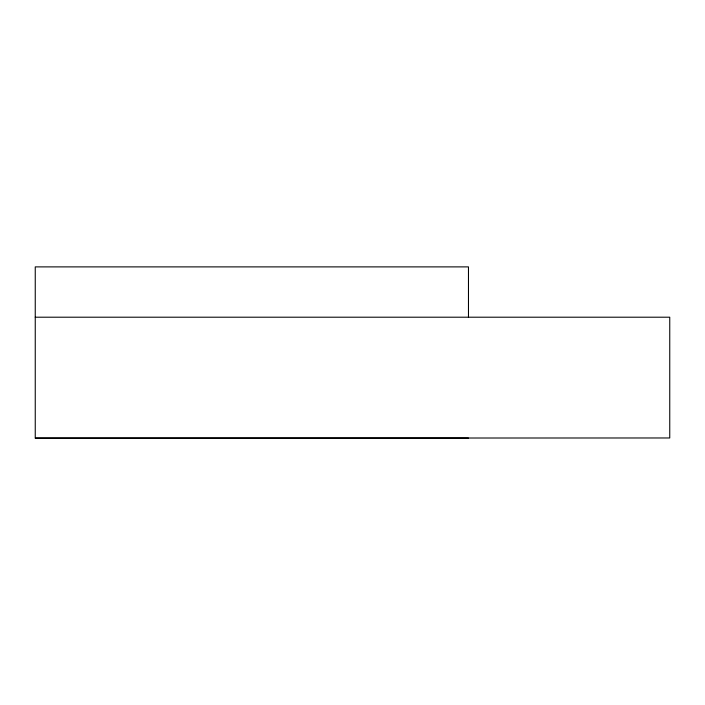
<?xml version="1.0" encoding="UTF-8"?>
<svg xmlns="http://www.w3.org/2000/svg" width="705" height="705" viewBox="0 0 705 705"><rect width="100%" height="100%" fill="white"/><g stroke="black" fill="none" stroke-linecap="round" stroke-linejoin="round"><path stroke-width="1.06" d="M468.473 438.113L35.25 438.113L35.25 266.887L468.473 266.887L468.473 317.206M35.25 317.206L669.75 317.206L669.75 437.972L35.312 438.113"/></g></svg>
